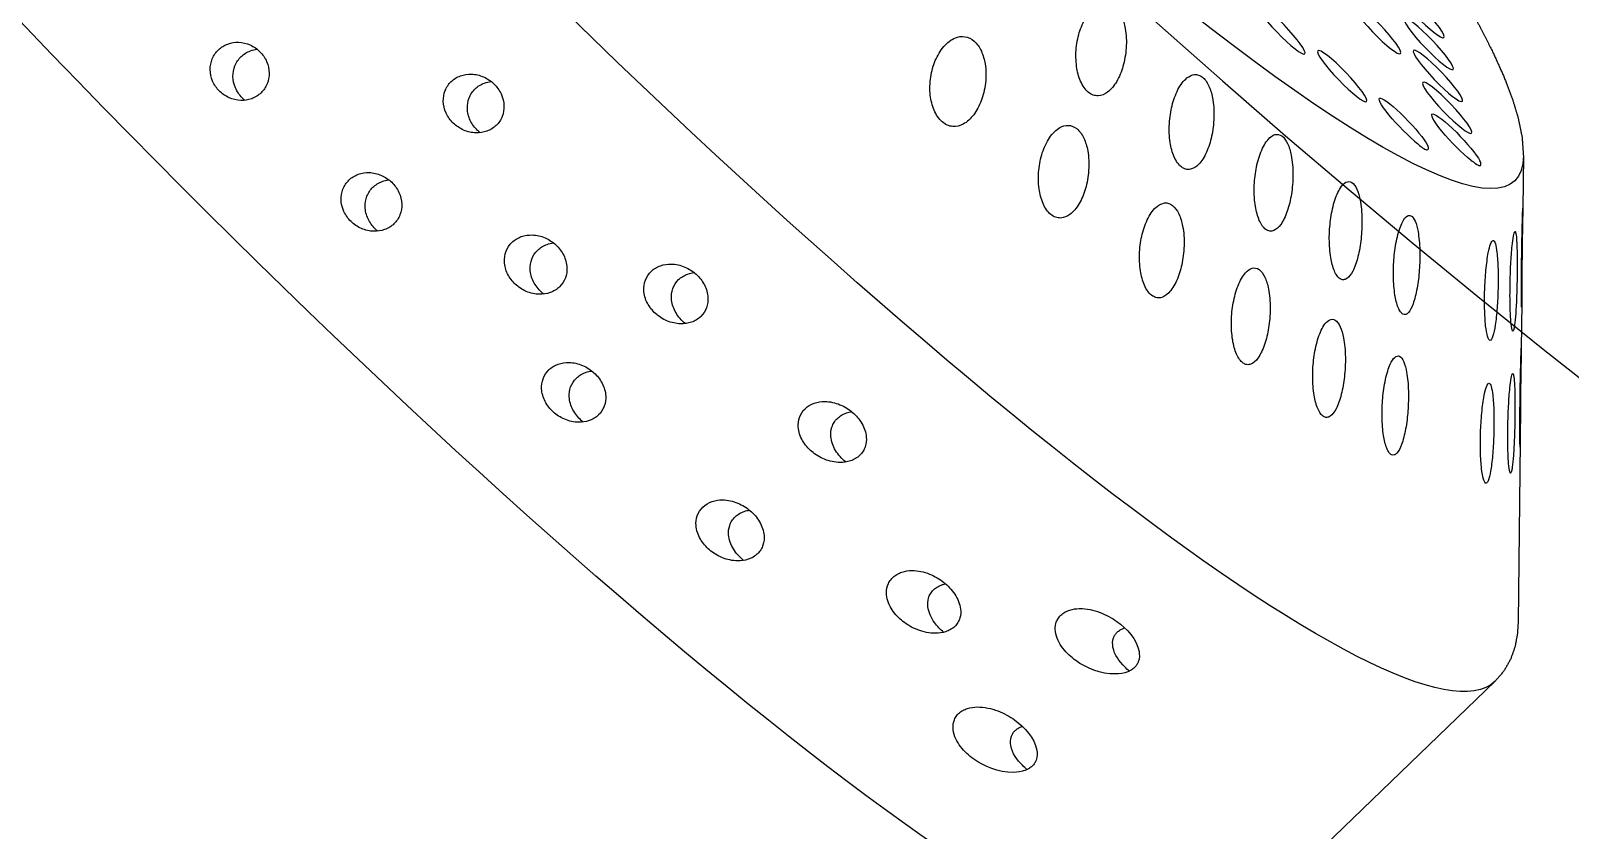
# Model space of a CAD drawing. Extents: x 528 to 612, y 788 to 934.
# Drawn here: x 560.356 to 562.344, y 837.241 to 838.273 of the extents above; entities that cross this region are included whole.
import ezdxf

# ---------------------------------------------------------------- set-up
doc = ezdxf.new("R2010")
doc.units = 0
doc.header["$MEASUREMENT"] = 0
doc.layers.add('1', color=4, linetype='Continuous')

# ---------------------------------------------------------------- blocks, each defined once
blk = doc.blocks.new('2010 FLAIR')
at = {"layer": '1'}
for p, q in [((34.0496, 32.5068), (34.0489, 32.4389)), ((34.0475, 32.3172), (34.0468, 32.2581)), ((34.0455, 32.1372), (34.0429, 31.9055)), ((33.6464, 31.476), (34.0131, 31.8289))]:
    blk.add_line(p, q, dxfattribs=at)
at = {"layer": '1', "color": 3}
blk.add_arc((41.8158, 41.5676), 13.9402, 181.83685, 248.53275, dxfattribs=at)
at = {"layer": '1', "color": 2}
blk.add_arc((41.1208, 41.1208), 11.3218, 180, 250.41397, dxfattribs=at)
at = {"layer": '1', "extrusion": (3.84882e-17, -4.00018e-17, -1)}
blk.add_ellipse((32.7131, 33.18), major_axis=(-1.3, 1.3511), ratio=0.145722, start_param=3.141593, end_param=6.283185, dxfattribs=at)
at = {"layer": '1', "extrusion": (1.92441e-17, -2.00009e-17, -1)}
for centre, major_axis, start_param, end_param in [((33.0488, 33.503), (-0.9895, 1.0284), 2.994561, 6.430217), ((32.3464, 32.8272), (-1.3, 1.3511), 3.141593, 6.283185)]:
    blk.add_ellipse(centre, major_axis=major_axis, ratio=0.145722, start_param=start_param, end_param=end_param, dxfattribs=at)
at = {"layer": '1', "color": 3, "extrusion": (3.84882e-17, -4.00018e-17, -1)}
for centre, start_param, end_param in [((33.9155, 32.6922), 3.141593, 9.424778), ((33.7359, 32.6712), 3.141593, 9.424778), ((33.8596, 32.6715), 3.141593, 9.424778), ((33.9274, 32.6511), 3.141593, 9.424778), ((33.8156, 32.6097), 3.141593, 9.424778), ((33.9393, 32.61), 3.141593, 9.424778), ((33.9512, 32.5688), 3.141593, 9.424778), ((33.8953, 32.5481), 4.112585, 9.142933), ((33.9631, 32.5277), 3.930767, 8.961115)]:
    blk.add_ellipse(centre, major_axis=(-0.0315, 0.0328), ratio=0.145722, start_param=start_param, end_param=end_param, dxfattribs=at)
at = {"layer": '1'}
for points in [[(33.0375, 33.8247), (33.0897, 33.7728), (33.1418, 33.7201), (33.1937, 33.6668), (33.2451, 33.6131), (33.2961, 33.559), (33.3464, 33.5049), (33.3959, 33.4508), (33.4444, 33.3968), (33.4919, 33.3432), (33.5381, 33.29), (33.583, 33.2374), (33.6264, 33.1856), (33.6683, 33.1347), (33.7085, 33.0848), (33.7468, 33.0361), (33.7832, 32.9887), (33.8177, 32.9427), (33.85, 32.8982), (33.8801, 32.8554), (33.908, 32.8144), (33.9335, 32.7752), (33.9567, 32.738), (33.9774, 32.7027), (33.9956, 32.6695), (34.0113, 32.6382), (34.0244, 32.609), (34.035, 32.5816), (34.0428, 32.5558), (34.0479, 32.5311), (34.0496, 32.5068)], [(34.0429, 31.9055), (34.0418, 31.8895), (34.0388, 31.8735), (34.0332, 31.8576), (34.0247, 31.8424), (34.0131, 31.8289)]]:
    blk.add_open_spline(points, degree=1, dxfattribs=at)
at = {"layer": '1', "color": 3}
for points, knots in [([(33.477, 32.6683), (33.4749, 32.6617), (33.4732, 32.654), (33.4716, 32.638), (33.4717, 32.6297), (33.4737, 32.6156), (33.4753, 32.6089), (33.4792, 32.6001), (33.4807, 32.5973), (33.484, 32.5926), (33.4859, 32.5905), (33.4898, 32.5873), (33.4919, 32.5861), (33.4962, 32.5845), (33.4984, 32.5842), (33.5049, 32.5844), (33.5091, 32.5862), (33.517, 32.5921), (33.5211, 32.597), (33.5279, 32.6087), (33.5307, 32.6155), (33.5346, 32.6293), (33.5362, 32.6375), (33.5373, 32.6544), (33.537, 32.6631), (33.5345, 32.6766), (33.5329, 32.6823), (33.5282, 32.6923), (33.5251, 32.6965), (33.5184, 32.7021), (33.5145, 32.7036), (33.5067, 32.7039), (33.5029, 32.7027), (33.4947, 32.6981), (33.4901, 32.6935), (33.4824, 32.682), (33.4793, 32.6751), (33.477, 32.6683)], [0, 0, 0, 0, 0.023389, 0.023389, 0.0467779, 0.0467779, 0.0659746, 0.0659746, 0.0755729, 0.0755729, 0.0851712, 0.0851712, 0.0947696, 0.0947696, 0.1043679, 0.1043679, 0.1235645, 0.1235645, 0.1469535, 0.1469535, 0.1703425, 0.1703425, 0.1947513, 0.1947513, 0.2191601, 0.2191601, 0.2357472, 0.2357472, 0.2523342, 0.2523342, 0.2689213, 0.2689213, 0.2855084, 0.2855084, 0.3099172, 0.3099172, 0.334326, 0.334326, 0.334326, 0.334326]), ([(33.2903, 32.6297), (33.2877, 32.6235), (33.2856, 32.6162), (33.2832, 32.6007), (33.283, 32.5926), (33.2846, 32.5786), (33.2862, 32.5718), (33.29, 32.5628), (33.2916, 32.5599), (33.2951, 32.5549), (33.297, 32.5526), (33.3012, 32.549), (33.3034, 32.5476), (33.308, 32.5455), (33.3105, 32.5449), (33.3176, 32.5443), (33.3223, 32.5456), (33.3313, 32.5504), (33.3359, 32.5546), (33.3439, 32.5652), (33.3471, 32.5715), (33.3521, 32.5845), (33.3541, 32.5924), (33.356, 32.6088), (33.3559, 32.6174), (33.3537, 32.6309), (33.3521, 32.6367), (33.3474, 32.6471), (33.3442, 32.6516), (33.3369, 32.6579), (33.3327, 32.6599), (33.3242, 32.6612), (33.32, 32.6605), (33.3108, 32.6569), (33.3056, 32.6529), (33.2968, 32.6425), (33.2931, 32.6362), (33.2903, 32.6297)], [0, 0, 0, 0, 0.0233552, 0.0233552, 0.0467103, 0.0467103, 0.0658795, 0.0658795, 0.0754641, 0.0754641, 0.0850487, 0.0850487, 0.0946332, 0.0946332, 0.1042178, 0.1042178, 0.123387, 0.123387, 0.1467421, 0.1467421, 0.1700973, 0.1700973, 0.1945396, 0.1945396, 0.2189818, 0.2189818, 0.2355966, 0.2355966, 0.2522113, 0.2522113, 0.2688261, 0.2688261, 0.2854408, 0.2854408, 0.3098831, 0.3098831, 0.3343253, 0.3343253, 0.3343253, 0.3343253]), ([(32.4197, 32.5881), (32.423, 32.5912), (32.4258, 32.5953), (32.4294, 32.6042), (32.4302, 32.6091), (32.4301, 32.6185), (32.429, 32.6237), (32.4249, 32.6332), (32.4218, 32.6376), (32.4149, 32.6446), (32.4105, 32.6477), (32.401, 32.652), (32.3958, 32.6532), (32.3862, 32.6535), (32.3813, 32.6528), (32.3722, 32.6494), (32.368, 32.6468), (32.3614, 32.6404), (32.3586, 32.6364), (32.3549, 32.6275), (32.3541, 32.6226), (32.3541, 32.6132), (32.3552, 32.608), (32.3593, 32.5984), (32.3623, 32.5941), (32.3693, 32.5871), (32.3737, 32.584), (32.3833, 32.5797), (32.3885, 32.5785), (32.3981, 32.5782), (32.4031, 32.5789), (32.4122, 32.5822), (32.4164, 32.5849), (32.4197, 32.5881)], [0, 0, 0, 0, 0.0138463, 0.0138463, 0.0276926, 0.0276926, 0.04258, 0.04258, 0.0574675, 0.0574675, 0.0722657, 0.0722657, 0.0870638, 0.0870638, 0.1008999, 0.1008999, 0.114736, 0.114736, 0.1285721, 0.1285721, 0.1424082, 0.1424082, 0.1572063, 0.1572063, 0.1720044, 0.1720044, 0.1868919, 0.1868919, 0.2017794, 0.2017794, 0.2156257, 0.2156257, 0.229472, 0.229472, 0.229472, 0.229472]), ([(32.3988, 32.5785), (32.3976, 32.5795), (32.3964, 32.5806), (32.3918, 32.5852), (32.3887, 32.5896), (32.3846, 32.5992), (32.3835, 32.6044), (32.3834, 32.6138), (32.3842, 32.6187), (32.3878, 32.6276), (32.3907, 32.6316), (32.3972, 32.638), (32.4014, 32.6406), (32.4088, 32.6434), (32.4118, 32.644), (32.4148, 32.6444)], [0.05298666, 0.05298666, 0.05298666, 0.05298666, 0.05772049, 0.05772049, 0.07263637, 0.07263637, 0.08755225, 0.08755225, 0.10138253, 0.10138253, 0.1152128, 0.1152128, 0.12904308, 0.12904308, 0.13767704, 0.13767704, 0.13767704, 0.13767704]), ([(32.7234, 32.5461), (32.7267, 32.5492), (32.7294, 32.5533), (32.7328, 32.5621), (32.7335, 32.5669), (32.7333, 32.5764), (32.732, 32.5817), (32.7274, 32.5916), (32.7241, 32.5961), (32.7168, 32.6032), (32.7122, 32.6064), (32.7021, 32.6108), (32.6966, 32.6121), (32.6868, 32.6124), (32.6818, 32.6117), (32.6727, 32.6083), (32.6685, 32.6057), (32.6619, 32.5994), (32.6592, 32.5954), (32.6557, 32.5865), (32.6549, 32.5817), (32.6552, 32.5722), (32.6564, 32.5669), (32.6609, 32.5571), (32.6642, 32.5526), (32.6716, 32.5455), (32.6762, 32.5423), (32.6864, 32.5378), (32.6919, 32.5366), (32.7018, 32.5363), (32.7067, 32.537), (32.7159, 32.5403), (32.7201, 32.5429), (32.7234, 32.5461)], [0, 0, 0, 0, 0.0138155, 0.0138155, 0.0276309, 0.0276309, 0.043476, 0.043476, 0.059321, 0.059321, 0.075022, 0.075022, 0.090723, 0.090723, 0.1045202, 0.1045202, 0.1183174, 0.1183174, 0.1321146, 0.1321146, 0.1459118, 0.1459118, 0.1616127, 0.1616127, 0.1773137, 0.1773137, 0.1931588, 0.1931588, 0.2090038, 0.2090038, 0.2228193, 0.2228193, 0.2366348, 0.2366348, 0.2366348, 0.2366348]), ([(32.7026, 32.5366), (32.7014, 32.5376), (32.7003, 32.5386), (32.6955, 32.5432), (32.6922, 32.5477), (32.6876, 32.5575), (32.6863, 32.5629), (32.686, 32.5725), (32.6867, 32.5772), (32.6902, 32.586), (32.6929, 32.5901), (32.6995, 32.5964), (32.7037, 32.599), (32.7111, 32.6017), (32.714, 32.6023), (32.717, 32.6027)], [0.05527731, 0.05527731, 0.05527731, 0.05527731, 0.05987506, 0.05987506, 0.07583478, 0.07583478, 0.09179451, 0.09179451, 0.10558106, 0.10558106, 0.1193676, 0.1193676, 0.13315415, 0.13315415, 0.14170505, 0.14170505, 0.14170505, 0.14170505]), ([(33.596, 32.5715), (33.5943, 32.5645), (33.593, 32.5565), (33.5921, 32.5401), (33.5924, 32.5317), (33.5946, 32.5177), (33.5963, 32.5111), (33.6, 32.5027), (33.6015, 32.5001), (33.6046, 32.4957), (33.6063, 32.4939), (33.6099, 32.4911), (33.6118, 32.4902), (33.6157, 32.4891), (33.6177, 32.4891), (33.6235, 32.4902), (33.6272, 32.4926), (33.6341, 32.4996), (33.6375, 32.505), (33.6432, 32.5177), (33.6455, 32.525), (33.6486, 32.5394), (33.6497, 32.5479), (33.6503, 32.5652), (33.6497, 32.5739), (33.6471, 32.5872), (33.6455, 32.5928), (33.641, 32.6022), (33.6382, 32.6061), (33.632, 32.6109), (33.6284, 32.612), (33.6215, 32.6113), (33.6181, 32.6096), (33.6109, 32.6039), (33.6069, 32.5986), (33.6004, 32.586), (33.5978, 32.5787), (33.596, 32.5715)], [0, 0, 0, 0, 0.023389, 0.023389, 0.0467779, 0.0467779, 0.0659746, 0.0659746, 0.0755729, 0.0755729, 0.0851712, 0.0851712, 0.0947696, 0.0947696, 0.1043679, 0.1043679, 0.1235645, 0.1235645, 0.1469535, 0.1469535, 0.1703425, 0.1703425, 0.1947513, 0.1947513, 0.2191601, 0.2191601, 0.2357472, 0.2357472, 0.2523342, 0.2523342, 0.2689213, 0.2689213, 0.2855084, 0.2855084, 0.3099172, 0.3099172, 0.334326, 0.334326, 0.334326, 0.334326]), ([(33.4285, 32.5105), (33.4264, 32.504), (33.4247, 32.4963), (33.4231, 32.4803), (33.4232, 32.472), (33.4252, 32.4579), (33.4269, 32.4512), (33.4307, 32.4424), (33.4322, 32.4397), (33.4355, 32.4349), (33.4374, 32.4329), (33.4413, 32.4297), (33.4434, 32.4284), (33.4477, 32.4269), (33.4499, 32.4265), (33.4564, 32.4268), (33.4606, 32.4286), (33.4685, 32.4345), (33.4726, 32.4393), (33.4794, 32.451), (33.4822, 32.4578), (33.4862, 32.4716), (33.4877, 32.4798), (33.4889, 32.4967), (33.4885, 32.5054), (33.4861, 32.5189), (33.4844, 32.5246), (33.4797, 32.5346), (33.4767, 32.5388), (33.4699, 32.5444), (33.466, 32.546), (33.4582, 32.5463), (33.4544, 32.5451), (33.4462, 32.5405), (33.4416, 32.5358), (33.4339, 32.5243), (33.4308, 32.5174), (33.4285, 32.5105)], [0, 0, 0, 0, 0.0233552, 0.0233552, 0.0467103, 0.0467103, 0.0658795, 0.0658795, 0.0754641, 0.0754641, 0.0850487, 0.0850487, 0.0946332, 0.0946332, 0.1042178, 0.1042178, 0.123387, 0.123387, 0.1467421, 0.1467421, 0.1700973, 0.1700973, 0.1945396, 0.1945396, 0.2189818, 0.2189818, 0.2355966, 0.2355966, 0.2522113, 0.2522113, 0.2688261, 0.2688261, 0.2854408, 0.2854408, 0.3098831, 0.3098831, 0.3343253, 0.3343253, 0.3343253, 0.3343253]), ([(33.7045, 32.4895), (33.7031, 32.4823), (33.7022, 32.4741), (33.7019, 32.4574), (33.7024, 32.449), (33.7047, 32.4352), (33.7064, 32.4288), (33.7098, 32.4209), (33.7111, 32.4185), (33.714, 32.4145), (33.7155, 32.4129), (33.7187, 32.4107), (33.7204, 32.41), (33.7238, 32.4095), (33.7256, 32.4098), (33.7306, 32.4117), (33.7338, 32.4147), (33.7396, 32.4228), (33.7425, 32.4288), (33.7471, 32.4424), (33.7489, 32.45), (33.7513, 32.4651), (33.7521, 32.4737), (33.7521, 32.4912), (33.7514, 32.4999), (33.7488, 32.5128), (33.7472, 32.5182), (33.7431, 32.527), (33.7405, 32.5305), (33.735, 32.5344), (33.7319, 32.535), (33.7258, 32.5333), (33.7229, 32.5311), (33.7167, 32.5243), (33.7134, 32.5184), (33.7079, 32.5048), (33.7058, 32.4971), (33.7045, 32.4895)], [0, 0, 0, 0, 0.023389, 0.023389, 0.0467779, 0.0467779, 0.0659746, 0.0659746, 0.0755729, 0.0755729, 0.0851712, 0.0851712, 0.0947696, 0.0947696, 0.1043679, 0.1043679, 0.1235645, 0.1235645, 0.1469535, 0.1469535, 0.1703425, 0.1703425, 0.1947513, 0.1947513, 0.2191601, 0.2191601, 0.2357472, 0.2357472, 0.2523342, 0.2523342, 0.2689213, 0.2689213, 0.2855084, 0.2855084, 0.3099172, 0.3099172, 0.334326, 0.334326, 0.334326, 0.334326]), ([(33.9091, 32.5258), (33.9117, 32.5236), (33.914, 32.5216), (33.9186, 32.5178), (33.9207, 32.5163), (33.9241, 32.5146), (33.9254, 32.5144), (33.9271, 32.5153), (33.9274, 32.5164), (33.9269, 32.5179)], [-0.10334717, -0.10334717, -0.10334717, -0.10334717, -0.09099542, -0.09099542, -0.07615637, -0.07615637, -0.06155718, -0.06155718, -0.04630625, -0.04630625, -0.04630625, -0.04630625]), ([(33.9819, 32.5014), (33.9842, 32.4996), (33.9862, 32.498), (33.9899, 32.4953), (33.9915, 32.4944), (33.9938, 32.494), (33.9945, 32.4944), (33.9949, 32.4966), (33.9945, 32.4984), (33.9934, 32.5005)], [-0.10334717, -0.10334717, -0.10334717, -0.10334717, -0.09099542, -0.09099542, -0.07615637, -0.07615637, -0.06155718, -0.06155718, -0.04630625, -0.04630625, -0.04630625, -0.04630625]), ([(32.5914, 32.4191), (32.5947, 32.4222), (32.5974, 32.4263), (32.6008, 32.4351), (32.6016, 32.4399), (32.6013, 32.4494), (32.6, 32.4547), (32.5954, 32.4646), (32.5921, 32.4691), (32.5848, 32.4762), (32.5802, 32.4794), (32.5701, 32.4838), (32.5646, 32.4851), (32.5548, 32.4854), (32.5498, 32.4847), (32.5407, 32.4814), (32.5365, 32.4787), (32.53, 32.4724), (32.5272, 32.4684), (32.5237, 32.4595), (32.523, 32.4547), (32.5232, 32.4452), (32.5244, 32.4399), (32.529, 32.4301), (32.5322, 32.4256), (32.5396, 32.4185), (32.5442, 32.4153), (32.5544, 32.4108), (32.5599, 32.4096), (32.5698, 32.4093), (32.5747, 32.41), (32.5839, 32.4133), (32.5881, 32.4159), (32.5914, 32.4191)], [0, 0, 0, 0, 0.0138155, 0.0138155, 0.0276309, 0.0276309, 0.043476, 0.043476, 0.059321, 0.059321, 0.075022, 0.075022, 0.090723, 0.090723, 0.1045202, 0.1045202, 0.1183174, 0.1183174, 0.1321146, 0.1321146, 0.1459118, 0.1459118, 0.1616127, 0.1616127, 0.1773137, 0.1773137, 0.1931588, 0.1931588, 0.2090038, 0.2090038, 0.2228193, 0.2228193, 0.2366348, 0.2366348, 0.2366348, 0.2366348]), ([(32.5707, 32.4097), (32.5694, 32.4106), (32.5683, 32.4116), (32.5635, 32.4162), (32.5602, 32.4207), (32.5556, 32.4305), (32.5543, 32.4359), (32.554, 32.4455), (32.5547, 32.4502), (32.5582, 32.459), (32.5609, 32.4631), (32.5675, 32.4694), (32.5717, 32.472), (32.5791, 32.4747), (32.582, 32.4753), (32.585, 32.4757)], [0.05527731, 0.05527731, 0.05527731, 0.05527731, 0.05987506, 0.05987506, 0.07583478, 0.07583478, 0.09179451, 0.09179451, 0.10558106, 0.10558106, 0.1193676, 0.1193676, 0.13315415, 0.13315415, 0.14170505, 0.14170505, 0.14170505, 0.14170505]), ([(33.8006, 32.4238), (33.7996, 32.4164), (33.799, 32.408), (33.7991, 32.3912), (33.7997, 32.3828), (33.8019, 32.3694), (33.8035, 32.3633), (33.8066, 32.3559), (33.8078, 32.3538), (33.8103, 32.3503), (33.8116, 32.349), (33.8144, 32.3473), (33.8159, 32.3469), (33.8188, 32.347), (33.8202, 32.3475), (33.8244, 32.3504), (33.8271, 32.3539), (33.8318, 32.363), (33.8341, 32.3695), (33.8378, 32.384), (33.8391, 32.392), (33.8409, 32.4074), (33.8413, 32.4162), (33.841, 32.4337), (33.8403, 32.4423), (33.8378, 32.4547), (33.8364, 32.4598), (33.8327, 32.468), (33.8305, 32.471), (33.8257, 32.4739), (33.823, 32.474), (33.8179, 32.4713), (33.8154, 32.4686), (33.8103, 32.4607), (33.8076, 32.4543), (33.8032, 32.4398), (33.8016, 32.4316), (33.8006, 32.4238)], [0, 0, 0, 0, 0.023389, 0.023389, 0.0467779, 0.0467779, 0.0659746, 0.0659746, 0.0755729, 0.0755729, 0.0851712, 0.0851712, 0.0947696, 0.0947696, 0.1043679, 0.1043679, 0.1235645, 0.1235645, 0.1469535, 0.1469535, 0.1703425, 0.1703425, 0.1947513, 0.1947513, 0.2191601, 0.2191601, 0.2357472, 0.2357472, 0.2523342, 0.2523342, 0.2689213, 0.2689213, 0.2855084, 0.2855084, 0.3099172, 0.3099172, 0.334326, 0.334326, 0.334326, 0.334326]), ([(33.5575, 32.4057), (33.5558, 32.3988), (33.5545, 32.3908), (33.5536, 32.3744), (33.554, 32.366), (33.5561, 32.3521), (33.5579, 32.3454), (33.5616, 32.337), (33.563, 32.3345), (33.5661, 32.3301), (33.5678, 32.3283), (33.5714, 32.3255), (33.5733, 32.3245), (33.5772, 32.3235), (33.5791, 32.3234), (33.5849, 32.3245), (33.5887, 32.3269), (33.5955, 32.3339), (33.599, 32.3393), (33.6047, 32.352), (33.607, 32.3593), (33.6101, 32.3737), (33.6113, 32.3822), (33.6118, 32.3994), (33.6112, 32.4082), (33.6086, 32.4215), (33.607, 32.4271), (33.6025, 32.4366), (33.5997, 32.4404), (33.5935, 32.4452), (33.5899, 32.4463), (33.583, 32.4457), (33.5796, 32.444), (33.5724, 32.4382), (33.5684, 32.4329), (33.5619, 32.4203), (33.5593, 32.413), (33.5575, 32.4057)], [0, 0, 0, 0, 0.0233552, 0.0233552, 0.0467103, 0.0467103, 0.0658795, 0.0658795, 0.0754641, 0.0754641, 0.0850487, 0.0850487, 0.0946332, 0.0946332, 0.1042178, 0.1042178, 0.123387, 0.123387, 0.1467421, 0.1467421, 0.1700973, 0.1700973, 0.1945396, 0.1945396, 0.2189818, 0.2189818, 0.2355966, 0.2355966, 0.2522113, 0.2522113, 0.2688261, 0.2688261, 0.2854408, 0.2854408, 0.3098831, 0.3098831, 0.3343253, 0.3343253, 0.3343253, 0.3343253]), ([(33.8827, 32.3755), (33.882, 32.3679), (33.8817, 32.3594), (33.882, 32.3427), (33.8827, 32.3345), (33.8847, 32.3215), (33.8861, 32.3157), (33.8888, 32.309), (33.8898, 32.3071), (33.8919, 32.3042), (33.893, 32.3031), (33.8953, 32.302), (33.8965, 32.3019), (33.8988, 32.3026), (33.9, 32.3035), (33.9034, 32.3072), (33.9055, 32.3113), (33.9092, 32.3214), (33.911, 32.3284), (33.9137, 32.3436), (33.9147, 32.3518), (33.9158, 32.3675), (33.9161, 32.3764), (33.9156, 32.3936), (33.9148, 32.402), (33.9127, 32.4139), (33.9115, 32.4187), (33.9083, 32.426), (33.9065, 32.4286), (33.9025, 32.4305), (33.9003, 32.43), (33.8962, 32.4263), (33.8942, 32.4231), (33.8901, 32.4142), (33.888, 32.4073), (33.8846, 32.3919), (33.8834, 32.3835), (33.8827, 32.3755)], [0, 0, 0, 0, 0.023389, 0.023389, 0.0467779, 0.0467779, 0.0659746, 0.0659746, 0.0755729, 0.0755729, 0.0851712, 0.0851712, 0.0947696, 0.0947696, 0.1043679, 0.1043679, 0.1235645, 0.1235645, 0.1469535, 0.1469535, 0.1703425, 0.1703425, 0.1947513, 0.1947513, 0.2191601, 0.2191601, 0.2357472, 0.2357472, 0.2523342, 0.2523342, 0.2689213, 0.2689213, 0.2855084, 0.2855084, 0.3099172, 0.3099172, 0.334326, 0.334326, 0.334326, 0.334326]), ([(32.8051, 32.3377), (32.8083, 32.3409), (32.811, 32.3449), (32.8143, 32.3536), (32.8149, 32.3583), (32.8144, 32.3679), (32.813, 32.3734), (32.808, 32.3835), (32.8044, 32.3881), (32.7966, 32.3954), (32.7918, 32.3987), (32.7812, 32.4033), (32.7754, 32.4046), (32.7653, 32.4048), (32.7603, 32.4042), (32.7512, 32.4009), (32.747, 32.3983), (32.7405, 32.392), (32.7378, 32.388), (32.7345, 32.3793), (32.7338, 32.3746), (32.7342, 32.3649), (32.7356, 32.3594), (32.7406, 32.3494), (32.7441, 32.3448), (32.7519, 32.3375), (32.7568, 32.3342), (32.7675, 32.3296), (32.7734, 32.3283), (32.7835, 32.3281), (32.7884, 32.3287), (32.7976, 32.332), (32.8018, 32.3346), (32.8051, 32.3377)], [0, 0, 0, 0, 0.0137869, 0.0137869, 0.0275738, 0.0275738, 0.0446423, 0.0446423, 0.0617107, 0.0617107, 0.0785623, 0.0785623, 0.0954139, 0.0954139, 0.1091701, 0.1091701, 0.1229264, 0.1229264, 0.1366826, 0.1366826, 0.1504388, 0.1504388, 0.1672904, 0.1672904, 0.184142, 0.184142, 0.2012104, 0.2012104, 0.2182789, 0.2182789, 0.2320658, 0.2320658, 0.2458527, 0.2458527, 0.2458527, 0.2458527]), ([(34.0325, 32.3415), (34.0323, 32.3338), (34.0323, 32.3254), (34.0325, 32.3098), (34.0328, 32.3025), (34.0336, 32.2917), (34.034, 32.2872), (34.0348, 32.2829), (34.0351, 32.2818), (34.0358, 32.2806), (34.0361, 32.2805), (34.0367, 32.2812), (34.037, 32.282), (34.0377, 32.2845), (34.038, 32.2862), (34.0388, 32.2924), (34.0393, 32.2979), (34.0402, 32.3104), (34.0406, 32.3184), (34.0412, 32.335), (34.0414, 32.3435), (34.0416, 32.3593), (34.0416, 32.3679), (34.0415, 32.3838), (34.0413, 32.3912), (34.0407, 32.4007), (34.0404, 32.4043), (34.0395, 32.4087), (34.039, 32.4097), (34.0379, 32.4085), (34.0373, 32.4063), (34.0361, 32.3997), (34.0356, 32.3952), (34.0344, 32.3838), (34.0338, 32.3756), (34.0329, 32.3585), (34.0326, 32.3496), (34.0325, 32.3415)], [0, 0, 0, 0, 0.023389, 0.023389, 0.0467779, 0.0467779, 0.0659746, 0.0659746, 0.0755729, 0.0755729, 0.0851712, 0.0851712, 0.0947696, 0.0947696, 0.1043679, 0.1043679, 0.1235645, 0.1235645, 0.1469535, 0.1469535, 0.1703425, 0.1703425, 0.1947513, 0.1947513, 0.2191601, 0.2191601, 0.2357472, 0.2357472, 0.2523342, 0.2523342, 0.2689213, 0.2689213, 0.2855084, 0.2855084, 0.3099172, 0.3099172, 0.334326, 0.334326, 0.334326, 0.334326]), ([(32.7847, 32.3285), (32.7837, 32.3293), (32.7826, 32.3302), (32.7777, 32.3347), (32.7741, 32.3393), (32.769, 32.3494), (32.7675, 32.355), (32.7671, 32.3647), (32.7677, 32.3693), (32.771, 32.378), (32.7737, 32.382), (32.7802, 32.3883), (32.7844, 32.3909), (32.7917, 32.3935), (32.7946, 32.3941), (32.7974, 32.3944)], [0.05855005, 0.05855005, 0.05855005, 0.05855005, 0.06274523, 0.06274523, 0.08007431, 0.08007431, 0.09740339, 0.09740339, 0.1111441, 0.1111441, 0.12488481, 0.12488481, 0.13862551, 0.13862551, 0.14691934, 0.14691934, 0.14691934, 0.14691934]), ([(33.9997, 32.334), (33.9994, 32.3262), (33.9993, 32.3178), (33.9998, 32.3016), (34.0002, 32.2939), (34.0015, 32.2823), (34.0024, 32.2774), (34.0039, 32.2722), (34.0044, 32.2708), (34.0056, 32.269), (34.0062, 32.2686), (34.0074, 32.2687), (34.008, 32.2692), (34.0092, 32.2711), (34.0098, 32.2726), (34.0115, 32.2779), (34.0125, 32.283), (34.0143, 32.2948), (34.0151, 32.3026), (34.0163, 32.3188), (34.0167, 32.3273), (34.0171, 32.3432), (34.0171, 32.352), (34.0167, 32.3685), (34.0162, 32.3763), (34.015, 32.3867), (34.0143, 32.3907), (34.0126, 32.3962), (34.0116, 32.3977), (34.0095, 32.3975), (34.0084, 32.3959), (34.0062, 32.3902), (34.0052, 32.3861), (34.0031, 32.3754), (34.0021, 32.3676), (34.0005, 32.351), (33.9999, 32.3422), (33.9997, 32.334)], [0, 0, 0, 0, 0.023389, 0.023389, 0.0467779, 0.0467779, 0.0659746, 0.0659746, 0.0755729, 0.0755729, 0.0851712, 0.0851712, 0.0947696, 0.0947696, 0.1043679, 0.1043679, 0.1235645, 0.1235645, 0.1469535, 0.1469535, 0.1703425, 0.1703425, 0.1947513, 0.1947513, 0.2191601, 0.2191601, 0.2357472, 0.2357472, 0.2523342, 0.2523342, 0.2689213, 0.2689213, 0.2855084, 0.2855084, 0.3099172, 0.3099172, 0.334326, 0.334326, 0.334326, 0.334326]), ([(32.9875, 32.2995), (32.9908, 32.3026), (32.9934, 32.3066), (32.9965, 32.3152), (32.997, 32.3198), (32.9965, 32.3294), (32.9948, 32.3351), (32.9894, 32.3455), (32.9857, 32.3502), (32.9775, 32.3576), (32.9724, 32.361), (32.9613, 32.3657), (32.9552, 32.3671), (32.9449, 32.3673), (32.94, 32.3666), (32.9309, 32.3634), (32.9267, 32.3609), (32.9202, 32.3546), (32.9175, 32.3506), (32.9144, 32.342), (32.9138, 32.3374), (32.9143, 32.3277), (32.9159, 32.322), (32.9212, 32.3117), (32.9249, 32.3071), (32.9331, 32.2996), (32.9382, 32.2963), (32.9495, 32.2915), (32.9556, 32.2902), (32.966, 32.29), (32.9709, 32.2906), (32.98, 32.2938), (32.9843, 32.2963), (32.9875, 32.2995)], [0, 0, 0, 0, 0.0137694, 0.0137694, 0.0275389, 0.0275389, 0.045875, 0.045875, 0.0642111, 0.0642111, 0.0822466, 0.0822466, 0.1002822, 0.1002822, 0.114005, 0.114005, 0.1277279, 0.1277279, 0.1414507, 0.1414507, 0.1551736, 0.1551736, 0.1732091, 0.1732091, 0.1912446, 0.1912446, 0.2095807, 0.2095807, 0.2279168, 0.2279168, 0.2416863, 0.2416863, 0.2554557, 0.2554557, 0.2554557, 0.2554557]), ([(33.675, 32.3171), (33.6737, 32.3099), (33.6728, 32.3016), (33.6724, 32.285), (33.673, 32.2766), (33.6753, 32.2628), (33.6769, 32.2564), (33.6804, 32.2485), (33.6817, 32.2461), (33.6845, 32.2422), (33.6861, 32.2406), (33.6893, 32.2383), (33.691, 32.2376), (33.6944, 32.2372), (33.6961, 32.2374), (33.7011, 32.2394), (33.7043, 32.2423), (33.7101, 32.2504), (33.713, 32.2564), (33.7177, 32.27), (33.7195, 32.2776), (33.7219, 32.2926), (33.7226, 32.3013), (33.7227, 32.3187), (33.722, 32.3275), (33.7194, 32.3404), (33.7178, 32.3458), (33.7137, 32.3547), (33.7111, 32.3581), (33.7055, 32.3621), (33.7024, 32.3626), (33.6963, 32.361), (33.6934, 32.3587), (33.6872, 32.3519), (33.6839, 32.3461), (33.6785, 32.3324), (33.6764, 32.3246), (33.675, 32.3171)], [0, 0, 0, 0, 0.0233552, 0.0233552, 0.0467103, 0.0467103, 0.0658795, 0.0658795, 0.0754641, 0.0754641, 0.0850487, 0.0850487, 0.0946332, 0.0946332, 0.1042178, 0.1042178, 0.123387, 0.123387, 0.1467421, 0.1467421, 0.1700973, 0.1700973, 0.1945396, 0.1945396, 0.2189818, 0.2189818, 0.2355966, 0.2355966, 0.2522113, 0.2522113, 0.2688261, 0.2688261, 0.2854408, 0.2854408, 0.3098831, 0.3098831, 0.3343253, 0.3343253, 0.3343253, 0.3343253]), ([(32.9677, 32.2904), (32.9669, 32.291), (32.966, 32.2917), (32.9611, 32.2962), (32.9572, 32.3009), (32.9517, 32.3113), (32.9499, 32.3171), (32.9494, 32.3268), (32.9499, 32.3314), (32.953, 32.3399), (32.9556, 32.3439), (32.9621, 32.3502), (32.9663, 32.3527), (32.9735, 32.3552), (32.9762, 32.3558), (32.9789, 32.3562)], [0.06228793, 0.06228793, 0.06228793, 0.06228793, 0.06587176, 0.06587176, 0.08466047, 0.08466047, 0.10344918, 0.10344918, 0.11715342, 0.11715342, 0.13085765, 0.13085765, 0.14456189, 0.14456189, 0.15250533, 0.15250533, 0.15250533, 0.15250533]), ([(33.7791, 32.2461), (33.7781, 32.2386), (33.7776, 32.2302), (33.7776, 32.2135), (33.7782, 32.2052), (33.7805, 32.1918), (33.782, 32.1856), (33.7851, 32.1783), (33.7863, 32.1761), (33.7888, 32.1727), (33.7902, 32.1713), (33.7929, 32.1696), (33.7944, 32.1692), (33.7973, 32.1694), (33.7987, 32.1699), (33.803, 32.1727), (33.8056, 32.1763), (33.8103, 32.1853), (33.8127, 32.1919), (33.8163, 32.2063), (33.8177, 32.2142), (33.8194, 32.2297), (33.8199, 32.2385), (33.8196, 32.256), (33.8188, 32.2646), (33.8164, 32.2771), (33.8149, 32.2822), (33.8113, 32.2903), (33.809, 32.2933), (33.8042, 32.2963), (33.8015, 32.2963), (33.7964, 32.2936), (33.7939, 32.2909), (33.7888, 32.2831), (33.7861, 32.2766), (33.7818, 32.262), (33.7801, 32.2539), (33.7791, 32.2461)], [0, 0, 0, 0, 0.0233552, 0.0233552, 0.0467103, 0.0467103, 0.0658795, 0.0658795, 0.0754641, 0.0754641, 0.0850487, 0.0850487, 0.0946332, 0.0946332, 0.1042178, 0.1042178, 0.123387, 0.123387, 0.1467421, 0.1467421, 0.1700973, 0.1700973, 0.1945396, 0.1945396, 0.2189818, 0.2189818, 0.2355966, 0.2355966, 0.2522113, 0.2522113, 0.2688261, 0.2688261, 0.2854408, 0.2854408, 0.3098831, 0.3098831, 0.3343253, 0.3343253, 0.3343253, 0.3343253]), ([(32.8555, 32.1725), (32.8588, 32.1756), (32.8614, 32.1796), (32.8645, 32.1882), (32.865, 32.1928), (32.8645, 32.2024), (32.8628, 32.2081), (32.8574, 32.2185), (32.8537, 32.2232), (32.8455, 32.2306), (32.8405, 32.234), (32.8293, 32.2387), (32.8232, 32.2401), (32.8129, 32.2403), (32.808, 32.2396), (32.7989, 32.2364), (32.7947, 32.2339), (32.7882, 32.2276), (32.7856, 32.2236), (32.7824, 32.215), (32.7818, 32.2104), (32.7823, 32.2007), (32.7839, 32.195), (32.7892, 32.1847), (32.7929, 32.1801), (32.8011, 32.1726), (32.8062, 32.1693), (32.8175, 32.1645), (32.8237, 32.1632), (32.8341, 32.163), (32.839, 32.1636), (32.8481, 32.1668), (32.8523, 32.1693), (32.8555, 32.1725)], [0, 0, 0, 0, 0.0137694, 0.0137694, 0.0275389, 0.0275389, 0.045875, 0.045875, 0.0642111, 0.0642111, 0.0822466, 0.0822466, 0.1002822, 0.1002822, 0.114005, 0.114005, 0.1277279, 0.1277279, 0.1414507, 0.1414507, 0.1551736, 0.1551736, 0.1732091, 0.1732091, 0.1912446, 0.1912446, 0.2095807, 0.2095807, 0.2279168, 0.2279168, 0.2416863, 0.2416863, 0.2554557, 0.2554557, 0.2554557, 0.2554557]), ([(33.868, 32.194), (33.8673, 32.1864), (33.867, 32.1779), (33.8673, 32.1612), (33.868, 32.153), (33.87, 32.1401), (33.8714, 32.1343), (33.8741, 32.1276), (33.875, 32.1257), (33.8771, 32.1227), (33.8783, 32.1217), (33.8805, 32.1206), (33.8817, 32.1205), (33.8841, 32.1212), (33.8853, 32.1221), (33.8886, 32.1258), (33.8907, 32.1299), (33.8944, 32.1399), (33.8962, 32.1469), (33.899, 32.162), (33.8999, 32.1702), (33.9011, 32.186), (33.9014, 32.1949), (33.9009, 32.2122), (33.9001, 32.2206), (33.898, 32.2325), (33.8967, 32.2373), (33.8936, 32.2446), (33.8917, 32.2472), (33.8877, 32.2491), (33.8856, 32.2486), (33.8814, 32.2449), (33.8794, 32.2417), (33.8754, 32.2328), (33.8732, 32.2258), (33.8699, 32.2104), (33.8687, 32.202), (33.868, 32.194)], [0, 0, 0, 0, 0.0233552, 0.0233552, 0.0467103, 0.0467103, 0.0658795, 0.0658795, 0.0754641, 0.0754641, 0.0850487, 0.0850487, 0.0946332, 0.0946332, 0.1042178, 0.1042178, 0.123387, 0.123387, 0.1467421, 0.1467421, 0.1700973, 0.1700973, 0.1945396, 0.1945396, 0.2189818, 0.2189818, 0.2355966, 0.2355966, 0.2522113, 0.2522113, 0.2688261, 0.2688261, 0.2854408, 0.2854408, 0.3098831, 0.3098831, 0.3343253, 0.3343253, 0.3343253, 0.3343253]), ([(32.8357, 32.1634), (32.8349, 32.1641), (32.834, 32.1648), (32.8291, 32.1692), (32.8252, 32.1739), (32.8197, 32.1843), (32.818, 32.1901), (32.8174, 32.1999), (32.8179, 32.2044), (32.821, 32.2129), (32.8236, 32.2169), (32.8302, 32.2232), (32.8343, 32.2257), (32.8415, 32.2282), (32.8442, 32.2288), (32.8469, 32.2292)], [0.06228793, 0.06228793, 0.06228793, 0.06228793, 0.06587176, 0.06587176, 0.08466047, 0.08466047, 0.10344918, 0.10344918, 0.11715342, 0.11715342, 0.13085765, 0.13085765, 0.14456189, 0.14456189, 0.15250533, 0.15250533, 0.15250533, 0.15250533]), ([(34.0296, 32.1582), (34.0294, 32.1505), (34.0294, 32.1421), (34.0296, 32.1265), (34.0299, 32.1192), (34.0306, 32.1085), (34.0311, 32.104), (34.0319, 32.0996), (34.0322, 32.0986), (34.0328, 32.0974), (34.0331, 32.0973), (34.0338, 32.0979), (34.0341, 32.0988), (34.0347, 32.1013), (34.035, 32.103), (34.0359, 32.1092), (34.0364, 32.1147), (34.0373, 32.1271), (34.0377, 32.1352), (34.0383, 32.1517), (34.0385, 32.1602), (34.0387, 32.176), (34.0387, 32.1846), (34.0386, 32.2006), (34.0384, 32.2079), (34.0378, 32.2175), (34.0374, 32.221), (34.0366, 32.2255), (34.0361, 32.2265), (34.035, 32.2253), (34.0344, 32.2231), (34.0332, 32.2164), (34.0326, 32.2119), (34.0315, 32.2005), (34.0309, 32.1923), (34.03, 32.1752), (34.0297, 32.1663), (34.0296, 32.1582)], [0, 0, 0, 0, 0.0233552, 0.0233552, 0.0467103, 0.0467103, 0.0658795, 0.0658795, 0.0754641, 0.0754641, 0.0850487, 0.0850487, 0.0946332, 0.0946332, 0.1042178, 0.1042178, 0.123387, 0.123387, 0.1467421, 0.1467421, 0.1700973, 0.1700973, 0.1945396, 0.1945396, 0.2189818, 0.2189818, 0.2355966, 0.2355966, 0.2522113, 0.2522113, 0.2688261, 0.2688261, 0.2854408, 0.2854408, 0.3098831, 0.3098831, 0.3343253, 0.3343253, 0.3343253, 0.3343253]), ([(33.9943, 32.1497), (33.994, 32.1419), (33.994, 32.1334), (33.9944, 32.1173), (33.9949, 32.1096), (33.9962, 32.0981), (33.997, 32.0931), (33.9985, 32.0879), (33.9991, 32.0866), (34.0002, 32.0848), (34.0008, 32.0843), (34.002, 32.0844), (34.0026, 32.0849), (34.0038, 32.0869), (34.0044, 32.0883), (34.0061, 32.0937), (34.0071, 32.0988), (34.0089, 32.1105), (34.0097, 32.1183), (34.0109, 32.1345), (34.0113, 32.143), (34.0117, 32.1589), (34.0117, 32.1677), (34.0113, 32.1842), (34.0108, 32.192), (34.0096, 32.2024), (34.0089, 32.2064), (34.0072, 32.2119), (34.0062, 32.2134), (34.0041, 32.2133), (34.003, 32.2117), (34.0008, 32.2059), (33.9998, 32.2018), (33.9977, 32.1912), (33.9967, 32.1833), (33.9951, 32.1666), (33.9946, 32.1578), (33.9943, 32.1497)], [0, 0, 0, 0, 0.0233552, 0.0233552, 0.0467103, 0.0467103, 0.0658795, 0.0658795, 0.0754641, 0.0754641, 0.0850487, 0.0850487, 0.0946332, 0.0946332, 0.1042178, 0.1042178, 0.123387, 0.123387, 0.1467421, 0.1467421, 0.1700973, 0.1700973, 0.1945396, 0.1945396, 0.2189818, 0.2189818, 0.2355966, 0.2355966, 0.2522113, 0.2522113, 0.2688261, 0.2688261, 0.2854408, 0.2854408, 0.3098831, 0.3098831, 0.3343253, 0.3343253, 0.3343253, 0.3343253]), ([(33.1927, 32.1204), (33.1944, 32.1219), (33.1958, 32.1237), (33.1982, 32.1275), (33.1991, 32.1295), (33.2012, 32.1357), (33.2015, 32.14), (33.2007, 32.15), (33.1986, 32.156), (33.1923, 32.167), (33.188, 32.1719), (33.1789, 32.1797), (33.1733, 32.1832), (33.161, 32.1883), (33.1543, 32.1898), (33.1433, 32.1899), (33.1385, 32.1893), (33.1296, 32.1862), (33.1254, 32.1837), (33.1189, 32.1775), (33.1164, 32.1735), (33.1135, 32.1652), (33.1131, 32.1609), (33.1138, 32.1509), (33.1158, 32.1448), (33.1221, 32.134), (33.1263, 32.1291), (33.1354, 32.1214), (33.1411, 32.1178), (33.1536, 32.1127), (33.1605, 32.1112), (33.1715, 32.1112), (33.1763, 32.1118), (33.183, 32.114), (33.1852, 32.115), (33.1892, 32.1174), (33.1911, 32.1188), (33.1927, 32.1204)], [0, 0, 0, 0, 0.0068896, 0.0068896, 0.0137791, 0.0137791, 0.0275583, 0.0275583, 0.0493984, 0.0493984, 0.0712384, 0.0712384, 0.0924883, 0.0924883, 0.1137382, 0.1137382, 0.1274079, 0.1274079, 0.1410777, 0.1410777, 0.1547474, 0.1547474, 0.1684171, 0.1684171, 0.189667, 0.189667, 0.2109169, 0.2109169, 0.2327569, 0.2327569, 0.254597, 0.254597, 0.2683762, 0.2683762, 0.2752657, 0.2752657, 0.2821553, 0.2821553, 0.2821553, 0.2821553]), ([(33.1747, 32.1118), (33.1745, 32.1119), (33.1743, 32.1121), (33.1694, 32.1162), (33.1649, 32.1211), (33.1582, 32.1322), (33.1559, 32.1384), (33.1551, 32.1486), (33.1555, 32.1528), (33.1575, 32.159), (33.1585, 32.161), (33.1608, 32.1647), (33.1622, 32.1665), (33.1655, 32.1696), (33.1673, 32.171), (33.1713, 32.1734), (33.1735, 32.1743), (33.1779, 32.1758), (33.1801, 32.1763), (33.1824, 32.1767)], [0.07451048, 0.07451048, 0.07451048, 0.07451048, 0.0754781, 0.0754781, 0.09854089, 0.09854089, 0.12160367, 0.12160367, 0.13525987, 0.13525987, 0.14208797, 0.14208797, 0.14891607, 0.14891607, 0.15574416, 0.15574416, 0.16257226, 0.16257226, 0.16931395, 0.16931395, 0.16931395, 0.16931395]), ([(33.0607, 31.9934), (33.0624, 31.9949), (33.0638, 31.9967), (33.0662, 32.0005), (33.0671, 32.0025), (33.0692, 32.0087), (33.0695, 32.013), (33.0687, 32.023), (33.0666, 32.029), (33.0603, 32.04), (33.056, 32.0449), (33.0469, 32.0527), (33.0413, 32.0563), (33.029, 32.0613), (33.0223, 32.0628), (33.0113, 32.0629), (33.0065, 32.0623), (32.9976, 32.0592), (32.9934, 32.0567), (32.9869, 32.0505), (32.9844, 32.0466), (32.9815, 32.0382), (32.9811, 32.0339), (32.9818, 32.0239), (32.9839, 32.0178), (32.9901, 32.007), (32.9943, 32.0021), (33.0034, 31.9944), (33.0091, 31.9908), (33.0216, 31.9858), (33.0285, 31.9843), (33.0395, 31.9842), (33.0443, 31.9848), (33.051, 31.987), (33.0532, 31.988), (33.0572, 31.9904), (33.0591, 31.9918), (33.0607, 31.9934)], [0, 0, 0, 0, 0.0068896, 0.0068896, 0.0137791, 0.0137791, 0.0275583, 0.0275583, 0.0493984, 0.0493984, 0.0712384, 0.0712384, 0.0924883, 0.0924883, 0.1137382, 0.1137382, 0.1274079, 0.1274079, 0.1410777, 0.1410777, 0.1547474, 0.1547474, 0.1684171, 0.1684171, 0.189667, 0.189667, 0.2109169, 0.2109169, 0.2327569, 0.2327569, 0.254597, 0.254597, 0.2683762, 0.2683762, 0.2752657, 0.2752657, 0.2821553, 0.2821553, 0.2821553, 0.2821553]), ([(33.0427, 31.9848), (33.0425, 31.9849), (33.0423, 31.9851), (33.0374, 31.9892), (33.0329, 31.9941), (33.0262, 32.0052), (33.0239, 32.0115), (33.0231, 32.0216), (33.0235, 32.0259), (33.0255, 32.032), (33.0265, 32.034), (33.0288, 32.0377), (33.0302, 32.0395), (33.0335, 32.0426), (33.0353, 32.044), (33.0393, 32.0464), (33.0415, 32.0473), (33.0459, 32.0488), (33.0482, 32.0494), (33.0504, 32.0497)], [0.07451048, 0.07451048, 0.07451048, 0.07451048, 0.0754781, 0.0754781, 0.09854089, 0.09854089, 0.12160367, 0.12160367, 0.13525987, 0.13525987, 0.14208797, 0.14208797, 0.14891607, 0.14891607, 0.15574416, 0.15574416, 0.16257226, 0.16257226, 0.16931395, 0.16931395, 0.16931395, 0.16931395]), ([(33.3155, 31.8996), (33.3171, 31.9012), (33.3185, 31.903), (33.3207, 31.9067), (33.3215, 31.9086), (33.3232, 31.9144), (33.3233, 31.9184), (33.3221, 31.9287), (33.3193, 31.9353), (33.3115, 31.9472), (33.3064, 31.9524), (33.2959, 31.9607), (33.2897, 31.9645), (33.2757, 31.97), (33.268, 31.9718), (33.2561, 31.9717), (33.2515, 31.9711), (33.245, 31.9689), (33.2428, 31.968), (33.2389, 31.9657), (33.237, 31.9643), (33.2338, 31.9612), (33.2324, 31.9594), (33.2301, 31.9557), (33.2292, 31.9538), (33.2274, 31.9479), (33.2271, 31.9438), (33.2281, 31.9334), (33.2308, 31.9268), (33.2384, 31.9152), (33.2434, 31.9101), (33.2538, 31.9019), (33.2604, 31.898), (33.2748, 31.8925), (33.2827, 31.8908), (33.2947, 31.8909), (33.2993, 31.8914), (33.3058, 31.8935), (33.3079, 31.8944), (33.3119, 31.8967), (33.3138, 31.898), (33.3155, 31.8996)], [0, 0, 0, 0, 0.0069864, 0.0069864, 0.0139728, 0.0139728, 0.0279456, 0.0279456, 0.0559253, 0.0559253, 0.0839051, 0.0839051, 0.1105409, 0.1105409, 0.1371767, 0.1371767, 0.1508496, 0.1508496, 0.1576861, 0.1576861, 0.1645225, 0.1645225, 0.171359, 0.171359, 0.1781955, 0.1781955, 0.1918684, 0.1918684, 0.2185042, 0.2185042, 0.24514, 0.24514, 0.2731197, 0.2731197, 0.3010995, 0.3010995, 0.3150723, 0.3150723, 0.3220587, 0.3220587, 0.3290451, 0.3290451, 0.3290451, 0.3290451]), ([(33.3011, 31.8921), (33.2968, 31.8957), (33.2927, 31.8999), (33.2849, 31.9108), (33.2816, 31.9177), (33.2803, 31.9286), (33.2805, 31.9324), (33.2821, 31.9381), (33.2829, 31.94), (33.285, 31.9436), (33.2864, 31.9453), (33.2897, 31.9484), (33.2915, 31.9498), (33.2954, 31.952), (33.2975, 31.9529), (33.3009, 31.954), (33.3022, 31.9544), (33.3035, 31.9546)], [0.1031187, 0.1031187, 0.1031187, 0.1031187, 0.1276978, 0.1276978, 0.1593765, 0.1593765, 0.1731128, 0.1731128, 0.179981, 0.179981, 0.1868491, 0.1868491, 0.1937173, 0.1937173, 0.2005854, 0.2005854, 0.2047116, 0.2047116, 0.2047116, 0.2047116]), ([(33.5474, 31.8465), (33.5485, 31.8476), (33.5496, 31.8489), (33.5513, 31.8515), (33.552, 31.8529), (33.5541, 31.8586), (33.554, 31.8634), (33.5505, 31.8831), (33.5378, 31.8966), (33.5185, 31.9104), (33.5112, 31.9145), (33.4948, 31.9207), (33.4858, 31.9229), (33.4724, 31.9226), (33.4681, 31.922), (33.4618, 31.92), (33.4597, 31.9192), (33.4558, 31.917), (33.454, 31.9157), (33.4507, 31.9125), (33.4494, 31.9108), (33.4473, 31.9073), (33.4466, 31.9054), (33.4451, 31.8999), (33.445, 31.8963), (33.4464, 31.885), (33.4502, 31.8778), (33.4599, 31.8652), (33.4659, 31.8598), (33.4852, 31.846), (33.5035, 31.8379), (33.528, 31.8384), (33.5338, 31.8391), (33.5404, 31.8418), (33.5419, 31.8425), (33.5448, 31.8443), (33.5462, 31.8454), (33.5474, 31.8465)], [0, 0, 0, 0, 0.004866, 0.004866, 0.009732, 0.009732, 0.0279202, 0.0279202, 0.1064516, 0.1064516, 0.1420303, 0.1420303, 0.1776091, 0.1776091, 0.1914434, 0.1914434, 0.1983605, 0.1983605, 0.2052777, 0.2052777, 0.2121948, 0.2121948, 0.219112, 0.219112, 0.2329463, 0.2329463, 0.268525, 0.268525, 0.3041037, 0.3041037, 0.3826351, 0.3826351, 0.4008234, 0.4008234, 0.4056894, 0.4056894, 0.4105553, 0.4105553, 0.4105553, 0.4105553]), ([(33.5407, 31.8419), (33.5386, 31.8437), (33.5367, 31.8455), (33.5278, 31.8546), (33.5216, 31.8626), (33.5191, 31.8764), (33.5189, 31.8808), (33.521, 31.8862), (33.5216, 31.8875), (33.5232, 31.8899), (33.5241, 31.8911), (33.5263, 31.8932), (33.5276, 31.8942), (33.5303, 31.8959), (33.5317, 31.8966), (33.5335, 31.8973), (33.5341, 31.8975), (33.5346, 31.8977)], [0.2314886, 0.2314886, 0.2314886, 0.2314886, 0.2462753, 0.2462753, 0.3013362, 0.3013362, 0.3192112, 0.3192112, 0.3237406, 0.3237406, 0.32827, 0.32827, 0.3327995, 0.3327995, 0.3373289, 0.3373289, 0.3392668, 0.3392668, 0.3392668, 0.3392668]), ([(33.4154, 31.7195), (33.4166, 31.7206), (33.4176, 31.7219), (33.4193, 31.7245), (33.42, 31.7259), (33.4221, 31.7316), (33.422, 31.7364), (33.4185, 31.7561), (33.4058, 31.7696), (33.3865, 31.7834), (33.3792, 31.7875), (33.3628, 31.7937), (33.3538, 31.7959), (33.3404, 31.7956), (33.3361, 31.795), (33.3298, 31.7931), (33.3277, 31.7922), (33.3238, 31.79), (33.322, 31.7887), (33.3187, 31.7855), (33.3174, 31.7838), (33.3153, 31.7803), (33.3146, 31.7784), (33.3131, 31.7729), (33.313, 31.7693), (33.3144, 31.758), (33.3182, 31.7509), (33.3279, 31.7382), (33.3339, 31.7328), (33.3533, 31.719), (33.3715, 31.7109), (33.396, 31.7114), (33.4018, 31.7121), (33.4084, 31.7148), (33.4099, 31.7155), (33.4129, 31.7173), (33.4142, 31.7184), (33.4154, 31.7195)], [0, 0, 0, 0, 0.004866, 0.004866, 0.009732, 0.009732, 0.0279202, 0.0279202, 0.1064516, 0.1064516, 0.1420303, 0.1420303, 0.1776091, 0.1776091, 0.1914434, 0.1914434, 0.1983605, 0.1983605, 0.2052777, 0.2052777, 0.2121948, 0.2121948, 0.219112, 0.219112, 0.2329463, 0.2329463, 0.268525, 0.268525, 0.3041037, 0.3041037, 0.3826351, 0.3826351, 0.4008234, 0.4008234, 0.4056894, 0.4056894, 0.4105553, 0.4105553, 0.4105553, 0.4105553]), ([(33.4087, 31.7149), (33.4067, 31.7167), (33.4047, 31.7185), (33.3958, 31.7276), (33.3896, 31.7356), (33.3871, 31.7494), (33.3869, 31.7538), (33.389, 31.7592), (33.3896, 31.7605), (33.3912, 31.7629), (33.3922, 31.7641), (33.3943, 31.7662), (33.3956, 31.7672), (33.3983, 31.7689), (33.3997, 31.7696), (33.4015, 31.7703), (33.4021, 31.7705), (33.4026, 31.7707)], [0.2314886, 0.2314886, 0.2314886, 0.2314886, 0.2462753, 0.2462753, 0.3013362, 0.3013362, 0.3192112, 0.3192112, 0.3237406, 0.3237406, 0.32827, 0.32827, 0.3327995, 0.3327995, 0.3373289, 0.3373289, 0.3392668, 0.3392668, 0.3392668, 0.3392668])]:
    blk.add_open_spline(points, degree=3, knots=knots, dxfattribs=at)
at = {"layer": '1'}
for points, knots in [([(34.0473, 32.3679), (34.0472, 32.3602), (34.0471, 32.352), (34.0471, 32.337), (34.0471, 32.3301), (34.0471, 32.3203), (34.0472, 32.3163), (34.0473, 32.3128), (34.0473, 32.3121), (34.0474, 32.3115), (34.0474, 32.3117), (34.0474, 32.3129), (34.0475, 32.3141), (34.0475, 32.3171), (34.0475, 32.3191), (34.0476, 32.326), (34.0476, 32.3319), (34.0477, 32.345), (34.0477, 32.3532), (34.0478, 32.3699), (34.0479, 32.3784), (34.0481, 32.394), (34.0482, 32.4023), (34.0485, 32.4175), (34.0486, 32.4243), (34.0488, 32.4329), (34.0488, 32.436), (34.0489, 32.4395), (34.0489, 32.4398), (34.0488, 32.4376), (34.0487, 32.435), (34.0485, 32.4274), (34.0483, 32.4226), (34.048, 32.4105), (34.0478, 32.4021), (34.0475, 32.3847), (34.0474, 32.3759), (34.0473, 32.3679)], [0, 0, 0, 0, 0.023389, 0.023389, 0.0467779, 0.0467779, 0.0659746, 0.0659746, 0.0755729, 0.0755729, 0.0851712, 0.0851712, 0.0947696, 0.0947696, 0.1043679, 0.1043679, 0.1235645, 0.1235645, 0.1469535, 0.1469535, 0.1703425, 0.1703425, 0.1947513, 0.1947513, 0.2191601, 0.2191601, 0.2357472, 0.2357472, 0.2523342, 0.2523342, 0.2689213, 0.2689213, 0.2855084, 0.2855084, 0.3099172, 0.3099172, 0.334326, 0.334326, 0.334326, 0.334326]), ([(34.0453, 32.1871), (34.0452, 32.1795), (34.0452, 32.1713), (34.0451, 32.1564), (34.0451, 32.1495), (34.0451, 32.1397), (34.0452, 32.1357), (34.0453, 32.1322), (34.0453, 32.1315), (34.0453, 32.1309), (34.0454, 32.1311), (34.0454, 32.1323), (34.0454, 32.1334), (34.0455, 32.1365), (34.0455, 32.1385), (34.0456, 32.1454), (34.0456, 32.1513), (34.0457, 32.1643), (34.0457, 32.1725), (34.0459, 32.1892), (34.0459, 32.1977), (34.0461, 32.2133), (34.0462, 32.2216), (34.0465, 32.2368), (34.0466, 32.2437), (34.0467, 32.2523), (34.0468, 32.2554), (34.0469, 32.2589), (34.0468, 32.2592), (34.0468, 32.257), (34.0467, 32.2544), (34.0465, 32.2468), (34.0463, 32.2419), (34.046, 32.2298), (34.0458, 32.2214), (34.0455, 32.204), (34.0454, 32.1951), (34.0453, 32.1871)], [0, 0, 0, 0, 0.0233552, 0.0233552, 0.0467103, 0.0467103, 0.0658795, 0.0658795, 0.0754641, 0.0754641, 0.0850487, 0.0850487, 0.0946332, 0.0946332, 0.1042178, 0.1042178, 0.123387, 0.123387, 0.1467421, 0.1467421, 0.1700973, 0.1700973, 0.1945396, 0.1945396, 0.2189818, 0.2189818, 0.2355966, 0.2355966, 0.2522113, 0.2522113, 0.2688261, 0.2688261, 0.2854408, 0.2854408, 0.3098831, 0.3098831, 0.3343253, 0.3343253, 0.3343253, 0.3343253])]:
    blk.add_open_spline(points, degree=3, knots=knots, dxfattribs=at)

msp = doc.modelspace()

# ---------------------------------------------------------------- block references
at = {"layer": '1'}
msp.add_blockref('2010 FLAIR', (528.2336, 805.6045), dxfattribs=at)

doc.saveas('drawing.dxf')
